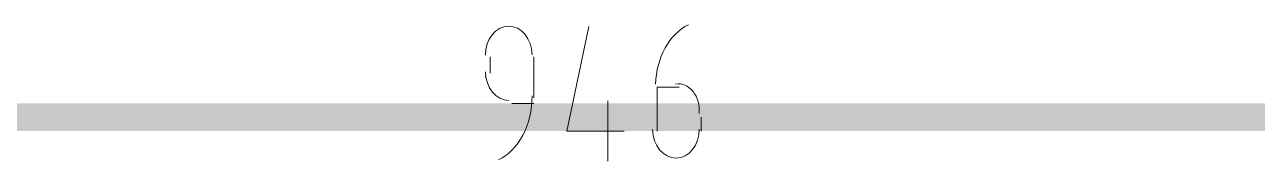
# Model space of a CAD drawing. Header units: millimetres. Extents: x 2315 to 4619, y 1334 to 1897.
# Drawn here: x 3619.02 to 3646.49, y 1510.73 to 1513.76 of the extents above; entities that cross this region are included whole.
import ezdxf

# ---------------------------------------------------------------- set-up
doc = ezdxf.new("R2010")
doc.units = ezdxf.units.MM
doc.layers.add('PDF_转运站初步方案', color=7, linetype='Continuous', true_color=0x00b85c)

msp = doc.modelspace()

# ---------------------------------------------------------------- hatches: boundary and pattern name
at = {"layer": 'PDF_转运站初步方案', "true_color": 0x00a5dd, "transparency": 33554559}
msp.add_hatch(color=142, dxfattribs=at).paths.add_polyline_path([(3335.528, 1512.011), (3335.528, 1511.4), (4290.164, 1511.4), (4290.164, 1512.011)])

# ---------------------------------------------------------------- linework, layer by layer
at = {"layer": 'PDF_转运站初步方案', "color": 142, "lineweight": 5, "true_color": 0x00a5dd}
for points in [[(3631.588, 1513.721), (3631.099, 1511.4), (3632.382, 1511.4)], [(3629.389, 1513.049), (3629.389, 1512.683)], [(3630.366, 1512.133), (3630.366, 1513.049)], [(3633.603, 1512.377), (3633.115, 1512.377), (3633.115, 1511.4)], [(3632.015, 1512.072), (3632.015, 1510.728)], [(3629.877, 1512.011), (3630.366, 1512.011)], [(3634.092, 1511.4), (3634.092, 1511.705)]]:
    msp.add_lwpolyline(points, dxfattribs=at)
for points in [[(3629.801, 1513.729), (3629.514, 1513.727), (3629.284, 1513.438), (3629.287, 1513.084)], [(3630.326, 1513.092), (3630.323, 1513.446), (3630.088, 1513.732), (3629.801, 1513.729)], [(3633.81, 1513.76), (3633.387, 1513.554), (3633.099, 1513.035), (3633.076, 1512.438)], [(3629.287, 1512.717), (3629.29, 1512.363), (3629.525, 1512.078), (3629.812, 1512.08)], [(3633.914, 1512.279), (3633.812, 1512.407), (3633.669, 1512.466), (3633.527, 1512.441)], [(3629.575, 1510.76), (3630.03, 1510.972), (3630.331, 1511.542), (3630.326, 1512.181)], [(3634.048, 1511.792), (3634.066, 1511.971), (3634.017, 1512.152), (3633.914, 1512.279)], [(3633.013, 1511.434), (3633.016, 1511.08), (3633.251, 1510.795), (3633.538, 1510.797)], [(3633.538, 1510.797), (3633.825, 1510.8), (3634.055, 1511.089), (3634.052, 1511.443)]]:
    msp.add_open_spline(points, degree=3, dxfattribs=at)

doc.saveas('drawing.dxf')
